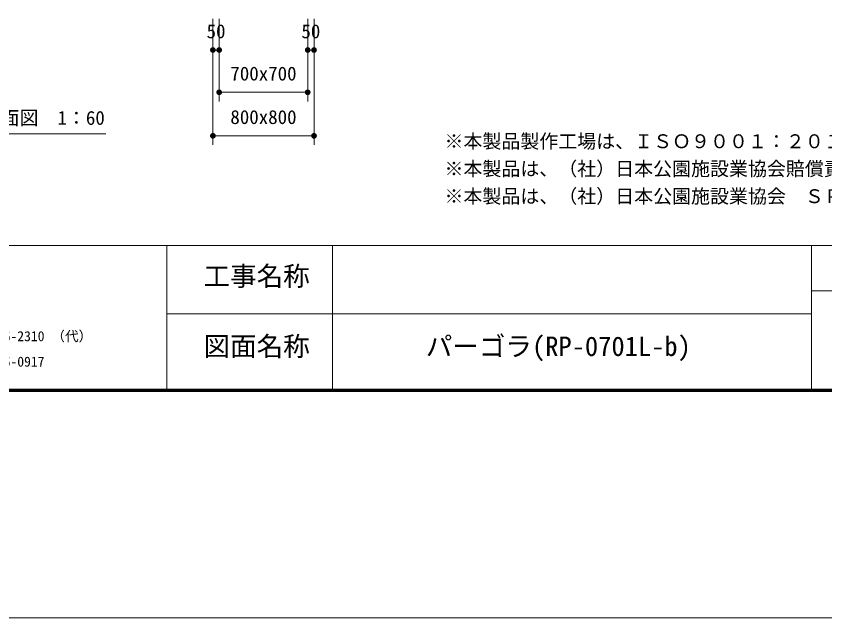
# Model space of a CAD drawing. Units: millimetres at full size, sheet at 1:60, with parts at other scales. Extents: x -1200 to 26400, y -900 to 18720.
# Drawn here: x 12846 to 19244, y -900 to 3862 of the extents above; entities that cross this region are included whole.
import ezdxf
from ezdxf.enums import TextEntityAlignment as Align

# ---------------------------------------------------------------- set-up
doc = ezdxf.new("R2010")
doc.units = ezdxf.units.MM
doc.header["$LTSCALE"] = 60
doc.layers.add('D-DOC', color=7, linetype='Continuous')
for name, color, linetype, lineweight in [('D-STR-DIM', 7, 'Continuous', 13), ('D-STR-TXT', 7, 'Continuous', 13), ('D-TTL', 7, 'Continuous', 70), ('D-TTL-FRAM', 7, 'Continuous', 13), ('D-TTL-TXT', 7, 'Continuous', 13), ('V-nasSTD', 5, 'Continuous', 13)]:
    doc.layers.add(name, color=color, linetype=linetype, lineweight=lineweight)
doc.styles.add('ＭＳ ゴシック', font='')
doc.styles.get('ＭＳ ゴシック').set_extended_font_data('MS Gothic')

# ---------------------------------------------------------------- blocks, each defined once
blk = doc.blocks.new('filled_dot')
at = {"color": 0, "linetype": 'Continuous', "lineweight": -2, "const_width": 1.25}
blk.add_lwpolyline([(-0.625, 0, 1), (0.625, 0, 1)], format="xyb", close=True, dxfattribs=at)

msp = doc.modelspace()

# ---------------------------------------------------------------- linework, layer by layer
at = {"layer": 'D-STR-DIM'}
for p, q in [((14402.75, 3840.49), (14402.75, 3522.28)), ((14402.75, 3840.49), (14402.75, 2843.37)), ((14452.75, 3840.49), (14452.75, 3522.28)), ((14452.75, 3840.49), (14452.75, 3187.68)), ((15152.75, 3840.49), (15152.75, 3187.68)), ((15152.75, 3840.49), (15152.75, 3522.28)), ((15202.75, 3840.49), (15202.75, 3522.28)), ((15202.75, 3840.49), (15202.75, 2843.37)), ((14452.75, 3594.28), (14402.75, 3594.28)), ((15202.75, 3594.28), (15152.75, 3594.28)), ((15152.75, 3259.68), (14452.75, 3259.68)), ((15202.75, 2915.37), (14402.75, 2915.37))]:
    msp.add_line(p, q, dxfattribs=at)
at = {"layer": 'D-STR-TXT'}
msp.add_line((12572.85, 2932.17), (13555.26, 2932.17), dxfattribs=at)
at = {"layer": 'D-TTL'}
msp.add_lwpolyline([(900, 900), (900, 16920), (24300, 16920), (24300, 900)], close=True, dxfattribs=at)
at = {"layer": 'D-TTL-FRAM'}
for p, q in [((900, 2047.32), (24300, 2047.32)), ((19137.67, 2047.32), (19137.67, 900)), ((20037.67, 1687.32), (19137.67, 1687.32)), ((19137.67, 1507.32), (14037.67, 1507.32))]:
    msp.add_line(p, q, dxfattribs=at)
at = {"layer": 'D-TTL-TXT'}
for p, q in [((14037.67, 2047.32), (14037.67, 900)), ((15347.87, 900), (15347.87, 2047.32))]:
    msp.add_line(p, q, dxfattribs=at)
at = {"layer": 'V-nasSTD'}
msp.add_lwpolyline([(-1200, -900), (-1200, 18720), (26400, 18720), (26400, -900)], close=True, dxfattribs=at)

# ---------------------------------------------------------------- block references
at = {"layer": 'D-STR-DIM', "xscale": 18, "yscale": 18}
for p in [(14402.75, 3594.28), (15152.75, 3594.28), (14452.75, 3259.68), (14402.75, 2915.37)]:
    msp.add_blockref('filled_dot', p, dxfattribs=at)
at = {"layer": 'D-STR-DIM', "xscale": 18, "yscale": 18, "rotation": 180}
for p in [(14452.75, 3594.28), (15202.75, 3594.28), (15152.75, 3259.68), (15202.75, 2915.37)]:
    msp.add_blockref('filled_dot', p, dxfattribs=at)

# ---------------------------------------------------------------- texts
at = {"layer": 'D-DOC', "style": 'ＭＳ ゴシック'}
for s, p in [('※本製品製作工場は、ＩＳＯ９００１：２０１５認証工場であることとする。', (16234.8, 2927.14)), ('※本製品は、（社）日本公園施設業協会賠償責任保険\u3000加入製品とする。', (16234.8, 2709.68)), ('※本製品は、（社）日本公園施設業協会\u3000ＳＰ・ＳＰＬ表示認定企業の製品とする。', (16234.8, 2492.23))]:
    msp.add_text(s, height=110, dxfattribs=at).set_placement(p, align=Align.TOP_LEFT)
at = {"layer": 'D-STR-DIM', "style": 'ＭＳ ゴシック'}
for s, p in [('50', (14427.75, 3797.54)), ('50', (15177.75, 3797.54)), ('700x700', (14802.75, 3462.94)), ('800x800', (14802.75, 3118.63))]:
    msp.add_text(s, height=110, dxfattribs=at).set_placement(p, align=Align.TOP_CENTER)
at = {"layer": 'D-STR-TXT', "style": 'ＭＳ ゴシック'}
msp.add_text('側面図\u30001：60', height=110, dxfattribs=at).set_placement((12572.85, 3112.17), align=Align.TOP_LEFT)
at = {"layer": 'D-TTL-TXT', "style": 'ＭＳ ゴシック'}
for s, height, p in [('工事名称', 154, (14328.49, 1681.82)), ('TEL （0776） 56-2310 （代）', 79.18, (11992.79, 1265.93)), ('図面名称', 154, (14328.49, 1126.21)), ('パーゴラ(RP-0701L-b)', 154, (16086.71, 1126.21)), ('FAX （0776） 56-0917', 79.18, (11992.79, 1064.44))]:
    msp.add_text(s, height=height, dxfattribs=at).set_placement(p, align=Align.BOTTOM_LEFT)

doc.saveas('drawing.dxf')
